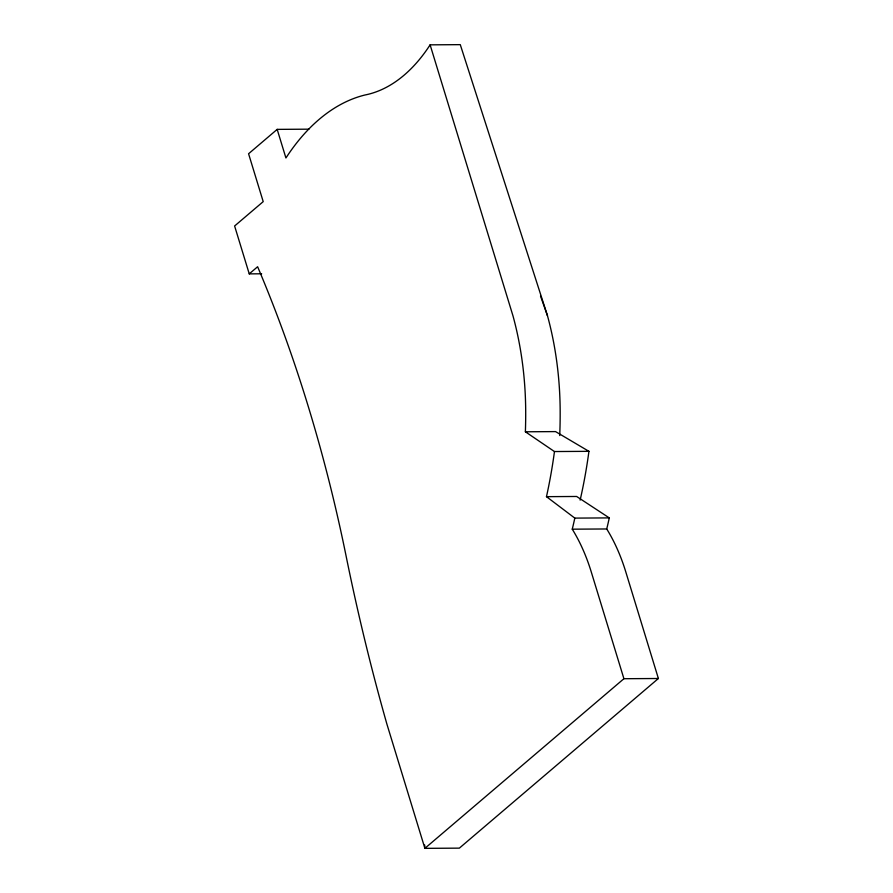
<?xml version="1.0" encoding="UTF-8"?>
<svg xmlns="http://www.w3.org/2000/svg" width="893" height="893" viewBox="0 0 893 893"><rect width="100%" height="100%" fill="white"/><g stroke="black" fill="none" stroke-linecap="round" stroke-linejoin="round"><path stroke-width="1.34" d="M308.889 129.172L277.176 129.373L248.578 153.752L263.212 201.628L234.613 225.996L249.247 273.872L261.66 273.794M249.247 273.872L257.619 266.739A1115.402 664.716 89.6 0 1 346.171 556.372A1544.522 920.449 89.6 0 0 386.926 724.19L424.889 848.35L459.359 848.138L658.387 678.501L625.814 571.978A160.628 95.73 89.6 0 0 606.727 528.969A260.533 155.259 89.6 0 0 609.283 517.895L576.644 496.475L546.471 496.664A355.046 211.585 89.6 0 0 554.464 451.557L525.385 431.788A315.318 187.91 89.6 0 0 525.698 411.919A231.399 137.902 89.6 0 0 512.995 315.921L430.113 44.84L460.275 44.65L547.465 315.698A231.399 137.902 89.6 0 1 560.168 411.706A316.68 188.724 89.6 0 1 559.721 435.55M658.387 678.501L623.917 678.713L424.889 848.35L424.677 844.968M525.385 431.788L555.546 431.598L588.933 451.333A356.642 212.534 89.6 0 1 580.137 500.136M554.464 451.545L588.933 451.333M546.471 496.664L574.813 518.107L609.283 517.895M574.813 518.107A260.533 155.259 89.6 0 1 572.257 529.181L606.727 528.969M540.511 295.996L547.465 315.698M623.917 678.713L591.345 572.201A160.628 95.73 89.6 0 0 572.257 529.181M277.176 129.373L285.927 157.983A251.647 149.968 89.6 0 1 364.958 95.004A196.415 117.05 89.6 0 0 430.113 44.84"/></g></svg>
